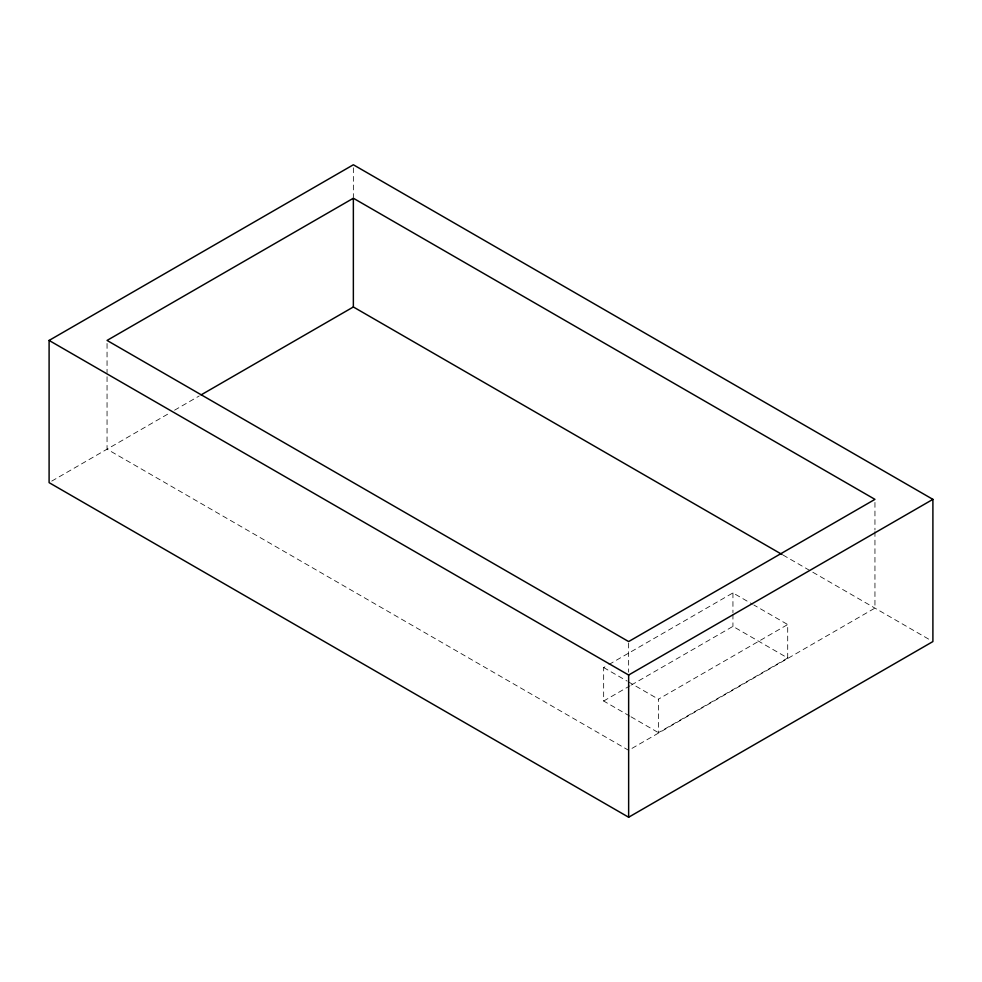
<?xml version="1.0" encoding="UTF-8"?>
<svg xmlns="http://www.w3.org/2000/svg" width="982" height="982" viewBox="0 0 982 982"><rect width="100%" height="100%" fill="white"/><g stroke="black" fill="none" stroke-linecap="round" stroke-linejoin="round"><path stroke-width="0.74" stroke-dasharray="4.91 3.68" d="M51.751 481.106L170.009 412.833M174.587 410.181L199.236 395.955M629.732 716.074L603.66 701.013L603.66 667.551L607.613 665.268M608.938 664.507L732.94 592.919L752.494 604.212M603.66 701.013L630.039 685.78M631.365 685.019L732.94 626.381L787.699 658.001L787.699 624.54L753.795 604.961M787.699 658.001L658.419 732.646L658.419 699.184L787.699 624.54M783.047 555.051L930.249 640.043M603.66 667.551L627.13 681.103M628.431 681.864L658.419 699.184M631.033 716.823L658.419 732.646M874.95 502.428L874.95 529.998M874.95 531.532L874.95 608.103L628.64 750.309L107.05 449.179L107.05 374.13M732.94 592.919L732.94 612.682M732.94 614.204L732.94 626.381M628.64 643.1L628.64 672.204M353.36 167.824L353.36 196.879M107.05 343.491L107.05 372.595"/><path stroke-width="1.47" d="M49.1 340.435L353.36 164.767L932.9 499.359L932.9 641.565L628.64 817.233L49.1 482.641L49.1 340.435L628.64 675.027L932.9 499.359M353.36 198.229L107.05 340.435L628.64 641.565L874.95 499.359L353.36 198.229L353.36 306.973L782.04 554.474M201.077 394.899L353.36 306.973M628.64 675.027L628.64 817.233"/></g></svg>
